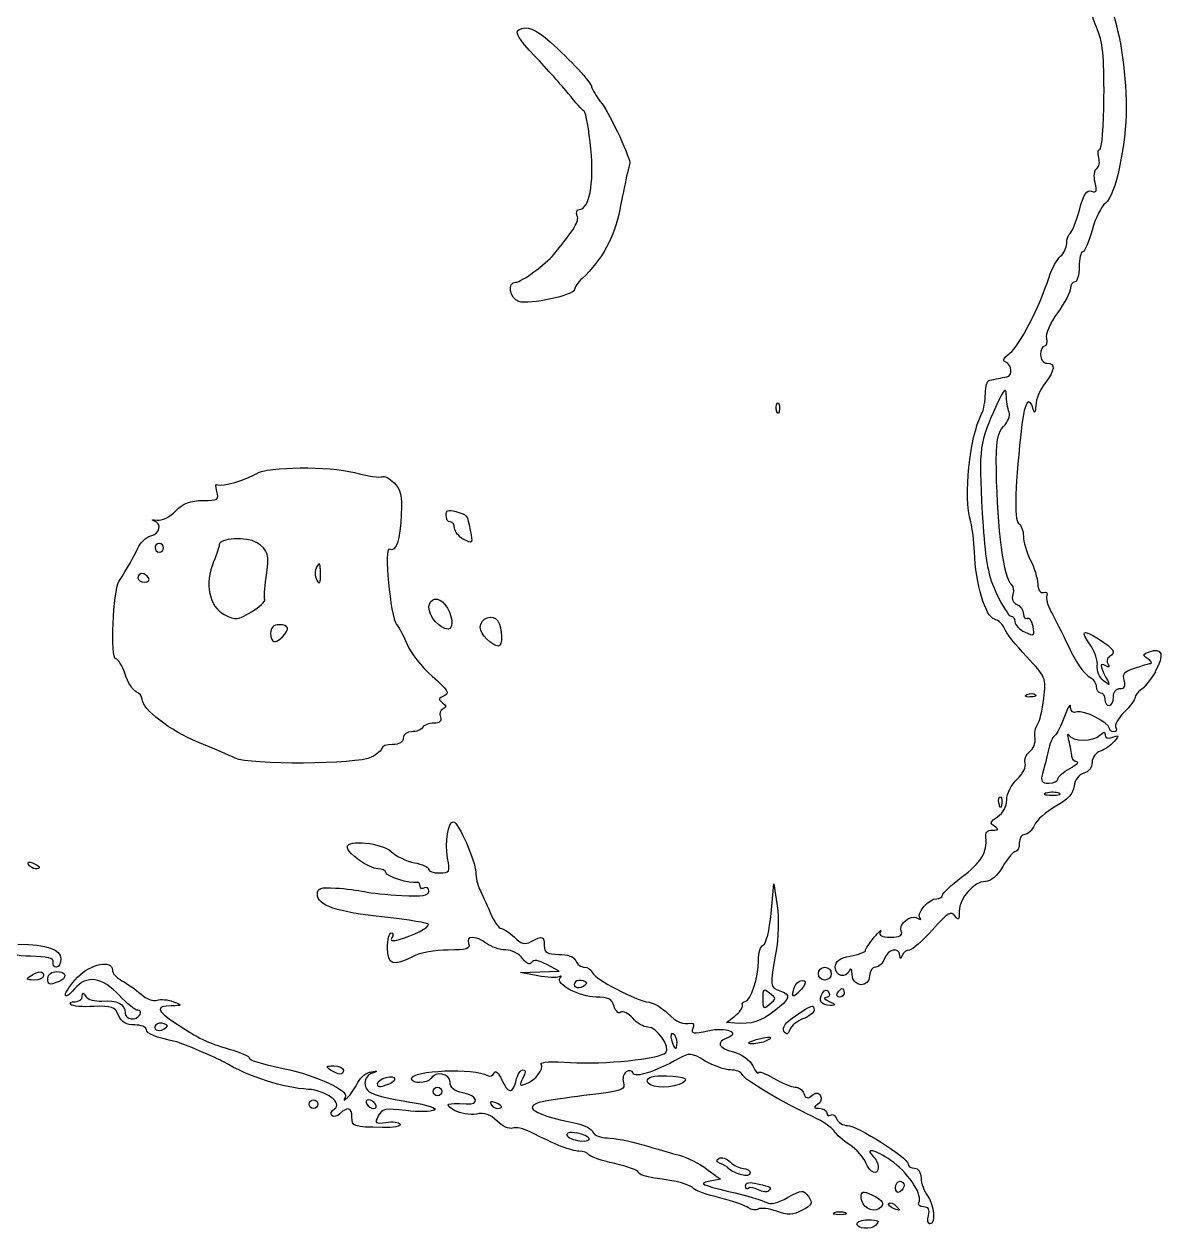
# Model space of a CAD drawing. Extents: x 195 to 337, y 268 to 410.
# Drawn here: x 252.47 to 297.46, y 294.01 to 341.58 of the extents above; entities that cross this region are included whole.
import ezdxf

# ---------------------------------------------------------------- set-up
doc = ezdxf.new("R2010")
doc.units = 0
doc.layers.add('Layer_1', color=7, linetype='CONTINUOUS')

msp = doc.modelspace()

# ---------------------------------------------------------------- linework, layer by layer
at = {"layer": 'Layer_1', "color": 7}
for points in [[(276.169414, 335.276135), (276.1693, 335.276646)], [(282.149807, 326.290054), (282.160012, 326.295524)], [(261.631196, 321.129241), (261.627483, 321.130857)], [(269.811133, 321.249231), (269.81085, 321.248098)], [(264.01074, 320.177991), (264.01074, 320.177112)], [(262.527738, 317.884479), (262.527625, 317.884394)], [(292.036139, 318.125367), (292.044671, 318.126784)], [(269.193691, 317.715364), (269.193719, 317.715506)], [(271.183158, 317.045424), (271.178991, 317.045424)], [(295.269619, 316.614898), (295.273191, 316.616967)], [(297.075402, 316.042129), (297.087165, 316.026935)], [(269.032314, 315.082318), (269.035262, 315.077386)], [(292.13263, 315.038069), (292.137817, 315.027865)], [(292.785052, 311.242961), (292.785165, 311.248063)], [(290.928784, 310.755969), (290.938989, 310.761439)], [(252.91194, 308.253969), (252.908821, 308.255953)], [(281.930349, 306.491896), (282.038632, 307.665213), (282.170443, 306.801496)], [(272.725773, 304.039276), (272.050645, 304.171087), (272.810415, 304.193764), (273.570214, 304.216441), (273.083675, 304.480063)], [(253.741017, 304.372035), (253.741499, 304.371865)], [(252.856352, 303.868205), (252.855247, 303.868205)], [(253.82101, 303.798444), (253.816617, 303.798529)], [(274.217363, 303.801959), (274.216711, 303.803093)], [(281.852963, 303.363524), (281.85353, 303.362561)], [(283.014176, 303.387732), (283.013042, 303.383339)], [(282.052522, 302.636013), (282.055073, 302.639216)], [(284.270088, 302.865194), (284.27023, 302.868652)], [(257.676384, 302.10874), (257.675732, 302.109874)], [(280.503048, 302.166624), (280.165499, 302.189301), (280.503048, 302.448671)], [(283.199647, 302.343676), (283.200695, 302.348154)], [(278.068003, 301.747521), (278.068003, 301.749534)], [(281.677782, 301.443817), (281.677669, 301.44155)], [(264.934154, 300.15258), (264.933048, 300.15258)], [(266.823275, 299.743058), (266.818881, 299.746431)], [(278.299905, 299.75006), (278.299791, 299.750117)], [(268.653549, 298.729417), (268.645045, 298.742967)], [(271.035275, 299.039471), (271.038393, 299.037487)], [(274.248686, 297.836561), (274.248743, 297.833216)], [(279.393823, 296.412917), (279.940343, 296.01), (279.460239, 295.924394)], [(280.723158, 296.194082), (280.719814, 296.197483)], [(281.831023, 295.551014), (281.831023, 295.544778)], [(284.641483, 294.609345), (284.641625, 294.609345)], [(286.177011, 294.845584), (286.175934, 294.845528)], [(286.783654, 294.845046), (286.785666, 294.84703)], [(286.048375, 294.186359), (286.048375, 294.188627)], [(288.195194, 294.24875), (288.199502, 294.245008)]]:
    msp.add_lwpolyline(points, dxfattribs=at)
for points in [[(257.800088, 321.088054)], [(257.114245, 319.906035)], [(284.049411, 303.869537)], [(284.630287, 303.194409)], [(268.774588, 299.305559)], [(263.877511, 298.799235)], [(266.052903, 299.137323)], [(287.004217, 295.511443)]]:
    msp.add_lwpolyline(points, close=True, dxfattribs=at)
for points in [[(294.761679, 341.461219), (294.589049, 341.863087), (294.395187, 342.478205), (294.328743, 342.828085)], [(295.264517, 342.469531), (295.669587, 341.409685), (295.934258, 339.765732), (295.936413, 338.301241)], [(271.98114, 341.354778), (272.272626, 341.534778), (272.628403, 341.397581), (273.231927, 340.859679)], [(272.611253, 340.315313), (271.974705, 340.987209), (271.815029, 341.251909), (271.98114, 341.354778)], [(295.0596, 338.681991), (295.070939, 340.32702), (295.016797, 340.874192), (294.761679, 341.461219)], [(273.231927, 340.859679), (273.996006, 340.183502), (274.850935, 339.258472), (274.851899, 339.106422)], [(273.944982, 338.822872), (273.68136, 339.147553), (273.081266, 339.819477), (272.611253, 340.315313)], [(274.55582, 338.13703), (274.480702, 338.190605), (274.208604, 338.498164), (273.944982, 338.822872)], [(274.851899, 339.106422), (274.852437, 339.031304), (275.036151, 338.727061), (275.26125, 338.431294)], [(294.894624, 336.633591), (294.98023, 336.633591), (295.051096, 337.555162), (295.0596, 338.681991)], [(275.26125, 338.431294), (275.594547, 337.993002), (276.422349, 336.205757), (276.353666, 336.072331)], [(295.936413, 338.301241), (295.938028, 336.794542), (295.50668, 334.786989), (295.124117, 334.518746)], [(274.820576, 336.656381), (274.745458, 337.418277), (274.62782, 338.084617), (274.55582, 338.13703)], [(274.359804, 334.264195), (274.762721, 334.264195), (274.955618, 335.261877), (274.820576, 336.656381)], [(294.776702, 335.877024), (294.87308, 335.94137), (294.906246, 336.132142), (294.85182, 336.309959)], [(294.85182, 336.309959), (294.798246, 336.487975), (294.819789, 336.633591), (294.894624, 336.633591)], [(276.353666, 336.072331), (276.342327, 336.049654), (276.257288, 335.694047), (276.169414, 335.276135)], [(294.712356, 335.32835), (294.648009, 335.574964), (294.680324, 335.815937), (294.776702, 335.877024)], [(294.570907, 334.985443), (294.770183, 334.910324), (294.799096, 334.982636), (294.712356, 335.32835)], [(276.1693, 335.276646), (276.083694, 334.858734), (275.983914, 334.403291), (275.959253, 334.263969)], [(294.089754, 334.242794), (294.260117, 334.86755), (294.382318, 335.057244), (294.570907, 334.985443)], [(295.124117, 334.518746), (294.95914, 334.403093), (294.719046, 333.922932), (294.590466, 333.45034)], [(273.358806, 332.491096), (274.182894, 333.495184), (274.367203, 333.798775), (274.284686, 334.013329)], [(274.284686, 334.013329), (274.231111, 334.15166), (274.262009, 334.264195), (274.359804, 334.264195)], [(275.959253, 334.263969), (275.770749, 333.203074), (275.257366, 332.26132), (274.47421, 331.542482)], [(293.725389, 333.319068), (293.800507, 333.361871), (293.963216, 333.780945), (294.089754, 334.242794)], [(294.590466, 333.45034), (294.461773, 332.977776), (294.294699, 332.590904), (294.218589, 332.590904)], [(293.589326, 332.927915), (293.589326, 333.097143), (293.653672, 333.272976), (293.725389, 333.319068)], [(271.865628, 331.393521), (272.071423, 331.393521), (273.046654, 332.11046), (273.358806, 332.491096)], [(293.34498, 332.41782), (293.479909, 332.529222), (293.589326, 332.758602), (293.589326, 332.927915)], [(294.218589, 332.590904), (294.143471, 332.590904), (294.080258, 332.325298), (294.080258, 332.000447)], [(292.897049, 331.594838), (293.00845, 331.935591), (293.211014, 332.306391), (293.34498, 332.41782)], [(294.080258, 332.000447), (294.080258, 331.675739), (294.00514, 331.409991), (293.91103, 331.409991)], [(274.47421, 331.542482), (274.310368, 331.392529), (274.177366, 331.195294), (274.177366, 331.105266)], [(291.348879, 328.60063), (291.71965, 328.87389), (292.498299, 330.380674), (292.897049, 331.594838)], [(271.983549, 330.633751), (271.610623, 330.751672), (271.510985, 331.393521), (271.865628, 331.393521)], [(274.177366, 331.105266), (274.177366, 330.881329), (272.404806, 330.499814), (271.983549, 330.633751)], [(293.741802, 331.154872), (293.741802, 331.014557), (293.509361, 330.579411), (293.225272, 330.187181)], [(293.91103, 331.409991), (293.814652, 331.409991), (293.741802, 331.295471), (293.741802, 331.154872)], [(293.225272, 330.187181), (292.938066, 329.790699), (292.74412, 329.341691), (292.78698, 329.175581)], [(292.78698, 329.175581), (292.829783, 329.010605), (292.795483, 328.876611), (292.711861, 328.876611)], [(292.711861, 328.876611), (292.626255, 328.876611), (292.558507, 328.724391), (292.558507, 328.539033)], [(291.183902, 328.241622), (291.042454, 328.295197), (291.098296, 328.414252), (291.348879, 328.60063)], [(291.226706, 327.660803), (291.468784, 327.692835), (291.435619, 328.145187), (291.183902, 328.241622)], [(292.558507, 328.539033), (292.558507, 328.35138), (292.671043, 328.201483), (292.811357, 328.201483)], [(292.811357, 328.201483), (293.15965, 328.201483), (293.128554, 327.914277), (292.725751, 327.403134)], [(290.38235, 327.001663), (290.38235, 327.281443), (290.457468, 327.520318), (290.551578, 327.53211)], [(290.551578, 327.53211), (290.647956, 327.543449), (290.795924, 327.574913), (290.889156, 327.596457)], [(291.206835, 326.97428), (291.201165, 327.309704), (291.068504, 327.123099), (290.683871, 326.242375)], [(290.889156, 327.596457), (290.985534, 327.619134), (291.134636, 327.650031), (291.226706, 327.660803)], [(292.725751, 327.403134), (292.540365, 327.167291), (292.379613, 326.775146), (292.36782, 326.531906)], [(290.234381, 326.200082), (290.319987, 326.36194), (290.38235, 326.721969), (290.38235, 327.001663)], [(291.313984, 326.270239), (291.260409, 326.40942), (291.217606, 326.726731), (291.206835, 326.97428)], [(292.271443, 326.386205), (292.125742, 326.943439), (291.927458, 326.680894), (291.824589, 325.795748)], [(282.160012, 326.295524), (282.106437, 326.417698), (282.117209, 326.563398), (282.171351, 326.619156)], [(282.256957, 326.397203), (282.248453, 326.199912), (282.214154, 326.160227), (282.149807, 326.290054)], [(282.171351, 326.619156), (282.224925, 326.672731), (282.267729, 326.576353), (282.256957, 326.397203)], [(292.36782, 326.531906), (292.356482, 326.245776), (292.325017, 326.194328), (292.271443, 326.386205)], [(289.806803, 321.938787), (289.517471, 322.967537), (289.742457, 325.230151), (290.234381, 326.200082)], [(290.683871, 326.242375), (290.127713, 324.970781), (290.105206, 324.715635), (290.293795, 321.767717)], [(291.102803, 325.70657), (291.273165, 325.876932), (291.367559, 326.129839), (291.313984, 326.270239)], [(290.816674, 323.962611), (290.793997, 325.145991), (290.848706, 325.451197), (291.102803, 325.70657)], [(291.824589, 325.795748), (291.553313, 323.48469), (291.503083, 321.999761), (291.68966, 321.884135)], [(261.643612, 323.855915), (262.063678, 324.124923), (264.504081, 324.145247), (265.493514, 323.887946)], [(291.411411, 319.472731), (291.119953, 319.652731), (290.853099, 321.672557), (290.816674, 323.962611)], [(260.06925, 323.145496), (260.004903, 323.350157), (260.026447, 323.462721), (260.112053, 323.407984)], [(260.112053, 323.407984), (260.267391, 323.311606), (261.235338, 323.595354), (261.643612, 323.855915)], [(265.493514, 323.887946), (266.020758, 323.75075), (266.515829, 323.676765), (266.593414, 323.724954)], [(266.593414, 323.724954), (266.668532, 323.767757), (266.88062, 323.660608), (267.059571, 323.487128)], [(267.059571, 323.487128), (267.312421, 323.234277), (267.375719, 322.960961), (267.344623, 322.256806)], [(259.514141, 322.786517), (260.119621, 322.786517), (260.172119, 322.818548), (260.06925, 323.145496)], [(258.447889, 322.372885), (258.739376, 322.676135), (259.025505, 322.786517), (259.514141, 322.786517)], [(257.586327, 321.987997), (257.470673, 322.0308), (257.52198, 322.041572), (257.712752, 322.010674)], [(257.712752, 322.010674), (257.903524, 321.978643), (258.223924, 322.139367), (258.447889, 322.372885)], [(267.344623, 322.256806), (267.30182, 321.234491), (267.128056, 320.713994), (266.8849, 320.864031)], [(269.110182, 322.201814), (269.110182, 322.397972), (269.20656, 322.436523), (269.490591, 322.349783)], [(269.27941, 321.937058), (269.183032, 321.937058), (269.110182, 322.056113), (269.110182, 322.201814)], [(269.490591, 322.349783), (269.976053, 322.200964), (269.933193, 322.253405), (270.06285, 321.610365)], [(257.462169, 321.385748), (257.835095, 321.482126), (257.915458, 321.875461), (257.586327, 321.987997)], [(269.448639, 321.689594), (269.448639, 321.825657), (269.373521, 321.937058), (269.27941, 321.937058)], [(269.81085, 321.248098), (269.611574, 321.355247), (269.448639, 321.553502), (269.448639, 321.689594)], [(270.06285, 321.610365), (270.169999, 321.082072), (270.159228, 321.063846), (269.811133, 321.249231)], [(289.952504, 320.756797), (289.941165, 321.174709), (289.866614, 321.706233), (289.806803, 321.938787)], [(290.293795, 321.767717), (290.379402, 320.404932), (290.502709, 319.789502), (290.822117, 319.108167)], [(291.68966, 321.884135), (291.796809, 321.819789), (291.881565, 321.591572), (291.881565, 321.379398)], [(256.948872, 320.901364), (257.04525, 321.118781), (257.277861, 321.337502), (257.462169, 321.385748)], [(257.800088, 321.088054), (257.70371, 321.088054), (257.630859, 321.012935), (257.630859, 320.919676)], [(257.969316, 320.919676), (257.969316, 321.016054), (257.894198, 321.088054), (257.800088, 321.088054)], [(261.627483, 321.130857), (261.259914, 321.359046), (260.142752, 321.298101), (260.159363, 321.04525)], [(262.01376, 319.740208), (262.152091, 320.658605), (262.099366, 320.835402), (261.631196, 321.129241)], [(291.881565, 321.379398), (291.881565, 321.167367), (292.003739, 320.748208), (292.153691, 320.448161)], [(256.206223, 319.586598), (256.558796, 320.135272), (256.779558, 320.526397), (256.948872, 320.901364)], [(257.630859, 320.919676), (257.630859, 320.823298), (257.705977, 320.750447), (257.800088, 320.750447)], [(257.800088, 320.750447), (257.896466, 320.750447), (257.969316, 320.825565), (257.969316, 320.919676)], [(260.159363, 321.04525), (260.165032, 320.970132), (260.062985, 320.671276), (259.940812, 320.370151)], [(266.8849, 320.864031), (266.647073, 321.010866), (266.907577, 318.203291), (267.161278, 317.889836)], [(290.736907, 318.099713), (290.385439, 318.196091), (289.997518, 319.505357), (289.952504, 320.756797)], [(259.940812, 320.370151), (259.581832, 319.506406), (259.766198, 318.595861), (260.360906, 318.288189)], [(264.01074, 320.177112), (263.925133, 320.022907), (263.925133, 319.798828), (264.01074, 319.64451)], [(264.159558, 319.91125), (264.159558, 320.307761), (264.116755, 320.376359), (264.01074, 320.177991)], [(292.153691, 320.448161), (292.303644, 320.148113), (292.436589, 319.718381), (292.449458, 319.492261)], [(257.114245, 319.906035), (257.028639, 319.906035), (256.955788, 319.830917), (256.955788, 319.736806)], [(256.955788, 319.736806), (256.955788, 319.640428), (257.074843, 319.568712), (257.21941, 319.568712)], [(257.377867, 319.736806), (257.324292, 319.833184), (257.202119, 319.906035), (257.114245, 319.906035)], [(257.21941, 319.568712), (257.363977, 319.568712), (257.435977, 319.64383), (257.377867, 319.736806)], [(261.960185, 318.867931), (261.928154, 318.932277), (261.948847, 319.322296), (262.01376, 319.740208)], [(264.01074, 319.64451), (264.122141, 319.446369), (264.159558, 319.513833), (264.159558, 319.91125)], [(256.080932, 316.53686), (255.8689, 316.53686), (255.984554, 319.234252), (256.206223, 319.586598)], [(291.475757, 319.073017), (291.529332, 319.240261), (291.498435, 319.420233), (291.411411, 319.472731)], [(292.449458, 319.492261), (292.460797, 319.247915), (292.556608, 319.112929), (292.675663, 319.158992)], [(292.675663, 319.158992), (292.787065, 319.201795), (292.844891, 319.147654), (292.804356, 319.033701)], [(261.440453, 318.395339), (261.76193, 318.59348), (261.995562, 318.806844), (261.960185, 318.867931)], [(268.437152, 318.57171), (268.437152, 318.938202), (268.816513, 319.0068), (269.067266, 318.68623)], [(269.067266, 318.68623), (269.360878, 318.311178), (269.438037, 317.715364), (269.193691, 317.715364)], [(290.822117, 319.108167), (291.050306, 318.62058), (291.30755, 318.221943), (291.393298, 318.221943)], [(291.637616, 318.670101), (291.480009, 318.734447), (291.416797, 318.887518), (291.475757, 319.073017)], [(292.804356, 319.033701), (292.761553, 318.922299), (292.836387, 318.641499), (292.968198, 318.408945)], [(260.360906, 318.288189), (260.820629, 318.050362), (260.898866, 318.057732), (261.440453, 318.395339)], [(269.193719, 317.715506), (268.862576, 317.715506), (268.437152, 318.196658), (268.437152, 318.57171)], [(270.461004, 317.781609), (270.461004, 318.152381), (270.960384, 318.336718), (271.151127, 318.035594)], [(291.393298, 318.221943), (291.478904, 318.221943), (291.54977, 318.125565), (291.54977, 317.995739)], [(291.895852, 318.302532), (291.895852, 318.450501), (291.779065, 318.615449), (291.637616, 318.670101)], [(292.044671, 318.126784), (291.959065, 318.073209), (291.895852, 318.158816), (291.895852, 318.302532)], [(292.968198, 318.408945), (293.098876, 318.176504), (293.413975, 317.546306), (293.669036, 317.007496)], [(262.527625, 317.884394), (262.302554, 317.884394), (262.190075, 317.771858), (262.190075, 317.546816)], [(262.662667, 317.411887), (262.96056, 317.70978), (262.910132, 317.884479), (262.527738, 317.884479)], [(267.161278, 317.889836), (267.273814, 317.750655), (267.464529, 317.387254), (267.585625, 317.081849)], [(271.178991, 317.045424), (270.906866, 317.056762), (270.461004, 317.513707), (270.461004, 317.781609)], [(271.151127, 318.035594), (271.333395, 317.74731), (271.353521, 317.037912), (271.183158, 317.045424)], [(291.136649, 317.735348), (291.083074, 317.89182), (290.907326, 318.055776), (290.736907, 318.099713)], [(292.0068, 316.626236), (291.578145, 317.080602), (291.185943, 317.579981), (291.136649, 317.735348)], [(291.54977, 317.995739), (291.54977, 317.871298), (291.727786, 317.68818), (291.945203, 317.589591)], [(291.945203, 317.589591), (292.307414, 317.424614), (292.334202, 317.44389), (292.263477, 317.813528)], [(292.263477, 317.813528), (292.220674, 318.036331), (292.11891, 318.176816), (292.036139, 318.125367)], [(294.550554, 317.036041), (294.114416, 317.65972), (294.194778, 317.740082), (294.84309, 317.32645)], [(262.190075, 317.546816), (262.190075, 317.164252), (262.365823, 317.11388), (262.662667, 317.411887)], [(294.84309, 317.32645), (295.460362, 316.933172), (295.548236, 316.787414), (295.269619, 316.614898)], [(267.585625, 317.081849), (267.706664, 316.776444), (268.146091, 316.226693), (268.562954, 315.860315)], [(293.669036, 317.007496), (293.92302, 316.46846), (294.271285, 315.953008), (294.442753, 315.861704)], [(294.796035, 316.266605), (294.818712, 316.461628), (294.710428, 316.807767), (294.550554, 317.036041)], [(296.78485, 316.542586), (296.573669, 316.676665), (296.581323, 316.7172), (296.838425, 316.815846)], [(296.838425, 316.815846), (297.356031, 317.015121), (297.462104, 316.666743), (297.075402, 316.042129)], [(256.451732, 315.933562), (256.342314, 316.264677), (256.175354, 316.53686), (256.080932, 316.53686)], [(292.688334, 314.968224), (292.784712, 315.778365), (292.763452, 315.82338), (292.0068, 316.626236)], [(295.134009, 316.263288), (294.886545, 316.416643), (294.886545, 316.271792), (295.135625, 315.803565)], [(295.219616, 316.327635), (295.283962, 316.218217), (295.251647, 316.192706), (295.134009, 316.263288)], [(295.273191, 316.616967), (295.176813, 316.563392), (295.152151, 316.428463), (295.219616, 316.327635)], [(296.654173, 316.297106), (296.729291, 316.319783), (296.838425, 316.35068), (296.907024, 316.361452)], [(296.907024, 316.361452), (296.982142, 316.372791), (296.918362, 316.45783), (296.78485, 316.542586)], [(256.886793, 315.240208), (256.75725, 315.293783), (256.561036, 315.602419), (256.451732, 315.933562)], [(268.562954, 315.860315), (269.18771, 315.310564), (269.270226, 315.173395), (269.032314, 315.082318)], [(294.442753, 315.861704), (294.614249, 315.765326), (294.753515, 315.584192), (294.753515, 315.448072)], [(295.039247, 315.674022), (294.880791, 315.804699), (294.771373, 316.071581), (294.796035, 316.266605)], [(295.859027, 315.687231), (295.783909, 315.917688), (295.864696, 316.038728), (296.143002, 316.128728)], [(296.143002, 316.128728), (296.354183, 316.193074), (296.584498, 316.273294), (296.654173, 316.297106)], [(297.087165, 316.026935), (296.885622, 315.702255), (296.623162, 315.376469), (296.503143, 315.301465)], [(294.753515, 315.448072), (294.753515, 315.312009), (294.828633, 315.200608), (294.922743, 315.200608)], [(295.135625, 315.803565), (295.315625, 315.465987), (295.307121, 315.455272), (295.039247, 315.674022)], [(295.430428, 315.032485), (295.430428, 315.226375), (295.542964, 315.370035), (295.695184, 315.370035)], [(295.695184, 315.370035), (295.877452, 315.370035), (295.928759, 315.466413), (295.859027, 315.687231)], [(257.122636, 314.947672), (257.122636, 315.059074), (257.015486, 315.190885), (256.886793, 315.240208)], [(259.317842, 313.251817), (258.237984, 313.69011), (257.122636, 314.551276), (257.122636, 314.947672)], [(269.035262, 315.077386), (268.803672, 314.99178), (268.790916, 314.935937), (268.970916, 314.808378)], [(292.137817, 315.027865), (291.940526, 315.036369), (291.900841, 315.081439), (292.030668, 315.135014)], [(292.030668, 315.135014), (292.152841, 315.188589), (292.298542, 315.177817), (292.354299, 315.123676)], [(292.354299, 315.123676), (292.407874, 315.070101), (292.311496, 315.027298), (292.13263, 315.038069)], [(292.436617, 313.942677), (292.522224, 314.049827), (292.633909, 314.510655), (292.688334, 314.968224)], [(294.922743, 315.200608), (295.019121, 315.200608), (295.091972, 315.086939), (295.091972, 314.947757)], [(295.091972, 314.947757), (295.091972, 314.808576), (295.16709, 314.694907), (295.2612, 314.694907)], [(295.2612, 314.694907), (295.357578, 314.694907), (295.430428, 314.847128), (295.430428, 315.032485)], [(296.285443, 315.013181), (296.285443, 314.927575), (296.091553, 314.665994), (295.854661, 314.429159)], [(296.503143, 315.301465), (296.383238, 315.226346), (296.285443, 315.097937), (296.285443, 315.013181)], [(268.993593, 314.56715), (268.883325, 314.524346), (268.834003, 314.375244), (268.88531, 314.242441)], [(268.970916, 314.808378), (269.13816, 314.690457), (269.14468, 314.629512), (268.993593, 314.56715)], [(293.74594, 314.638101), (293.743106, 314.797691), (293.632271, 314.632431), (293.503861, 314.269455)], [(293.997657, 314.441943), (293.844302, 314.377597), (293.750192, 314.453282), (293.74594, 314.638101)], [(295.272765, 313.79468), (295.272765, 314.022869), (294.253654, 314.540532), (293.997657, 314.441943)], [(295.854661, 314.429159), (295.617685, 314.192183), (295.469943, 313.922296), (295.52675, 313.830113)], [(268.632459, 314.000362), (268.441688, 314.000362), (268.23918, 313.925244), (268.182403, 313.831134)], [(268.88531, 314.242441), (268.949656, 314.080583), (268.862632, 314.000362), (268.632459, 314.000362)], [(292.340239, 313.411153), (292.308208, 313.596539), (292.351578, 313.835528), (292.436617, 313.942677)], [(293.503861, 314.269455), (293.375169, 313.907244), (293.200611, 313.565414), (293.11594, 313.509685)], [(267.750516, 313.663039), (267.570516, 313.663039), (267.422604, 313.54937), (267.422604, 313.410189)], [(268.182403, 313.831134), (268.128828, 313.734756), (267.930686, 313.663039), (267.750516, 313.663039)], [(293.11594, 313.509685), (293.030334, 313.45611), (292.914397, 313.180696), (292.855436, 312.902079)], [(293.67822, 313.323449), (293.624646, 313.55589), (293.624646, 313.650283), (293.679836, 313.53463)], [(293.679836, 313.53463), (293.807395, 313.265622), (294.633581, 313.260236), (294.900293, 313.526126)], [(294.900293, 313.526126), (295.05138, 313.677213), (295.102687, 313.67948), (295.102687, 313.531795)], [(295.102687, 313.531795), (295.102687, 313.413874), (295.221742, 313.379575), (295.398454, 313.446189)], [(295.451631, 313.662869), (295.355254, 313.662869), (295.272765, 313.727216), (295.272765, 313.79468)], [(295.398454, 313.446189), (295.654706, 313.542567), (295.664343, 313.521307), (295.4628, 313.278945)], [(295.52675, 313.830113), (295.580324, 313.733735), (295.549427, 313.662869), (295.451631, 313.662869)], [(260.787266, 312.621704), (260.582604, 312.728854), (259.921395, 313.007499), (259.317842, 313.251817)], [(266.578163, 313.017024), (266.578163, 312.941906), (266.390793, 312.776929), (266.162377, 312.653735)], [(267.000384, 313.157339), (266.767943, 313.157339), (266.578163, 313.092992), (266.578163, 313.017024)], [(267.422604, 313.410189), (267.422604, 313.252583), (267.263014, 313.157339), (267.000384, 313.157339)], [(292.128208, 312.871068), (292.276176, 312.982469), (292.37142, 313.225767), (292.340239, 313.411153)], [(293.793024, 312.690132), (293.78452, 312.805786), (293.728677, 313.090894), (293.67822, 313.323449)], [(295.4628, 313.278945), (295.338359, 313.125591), (295.090951, 312.954265), (294.914126, 312.898535)], [(266.162377, 312.653735), (265.638365, 312.373106), (261.335713, 312.345128), (260.787266, 312.621704)], [(291.95246, 312.424186), (291.898885, 312.558265), (291.984491, 312.758532), (292.128208, 312.871068)], [(292.855436, 312.902079), (292.801861, 312.623433), (292.700098, 312.224797), (292.640003, 312.015855)], [(293.992299, 312.472431), (293.895921, 312.475266), (293.802661, 312.579581), (293.793024, 312.690132)], [(294.914126, 312.898535), (294.73611, 312.844961), (294.591572, 312.642283), (294.591572, 312.453808)], [(291.636312, 311.79515), (291.861383, 312.007465), (292.00388, 312.290249), (291.95246, 312.424186)], [(293.246532, 311.798409), (293.246532, 311.884016), (293.455446, 312.074787), (293.710535, 312.214195)], [(293.710535, 312.214195), (293.965654, 312.352526), (294.093128, 312.469313), (293.992299, 312.472431)], [(294.26366, 312.02623), (294.070904, 311.972655), (293.91429, 311.76686), (293.883222, 311.517213)], [(294.591572, 312.453808), (294.591572, 312.256517), (294.452107, 312.075524), (294.26366, 312.02623)], [(291.225883, 310.973216), (291.225883, 311.217562), (291.407017, 311.579773), (291.636312, 311.79515)], [(292.640003, 312.015855), (292.554397, 311.707219), (292.5972, 311.635417), (292.888602, 311.635417)], [(292.888602, 311.635417), (293.084759, 311.635417), (293.246532, 311.710535), (293.246532, 311.798409)], [(290.938989, 310.761439), (290.885414, 310.883613), (290.896186, 311.029313), (290.950328, 311.085071)], [(290.950328, 311.085071), (291.003902, 311.138646), (291.046706, 311.042268), (291.035934, 310.863118)], [(292.785165, 311.248063), (292.621323, 311.20526), (292.710047, 311.162173), (292.992945, 311.162173)], [(293.291915, 311.237291), (293.177395, 311.280094), (292.950057, 311.290866), (292.785052, 311.242961)], [(292.992945, 311.162173), (293.271591, 311.159395), (293.405499, 311.194488), (293.291915, 311.237291)], [(293.883222, 311.517213), (293.851191, 311.224677), (293.621868, 310.978205), (293.155597, 310.720989)], [(290.863672, 310.309909), (291.082224, 310.447106), (291.225883, 310.709622), (291.225883, 310.973216)], [(291.035934, 310.863118), (291.02743, 310.665827), (290.993131, 310.626142), (290.928784, 310.755969)], [(293.155597, 310.720989), (292.783748, 310.515194), (292.405465, 310.181981), (292.31331, 309.979446)], [(269.173366, 308.680639), (269.057713, 309.297912), (269.184705, 310.119307), (269.398437, 310.114148)], [(290.737247, 309.933751), (290.546476, 310.053657), (290.571137, 310.126507), (290.863672, 310.309909)], [(269.398437, 310.114148), (269.589209, 310.108479), (270.281458, 308.549906), (270.281458, 308.125644)], [(290.399641, 309.483609), (290.367609, 309.671263), (290.463987, 309.780454), (290.662129, 309.781531)], [(290.662129, 309.781531), (290.905342, 309.783685), (290.919231, 309.813562), (290.737247, 309.933751)], [(292.31331, 309.979446), (292.216932, 309.777052), (292.050822, 309.6108), (291.93395, 309.6108)], [(265.216003, 309.116693), (265.216003, 309.425301), (266.568695, 309.285071), (266.941196, 308.937827)], [(289.446973, 307.920246), (290.208898, 308.49035), (290.478954, 308.935049), (290.399641, 309.483609)], [(291.720784, 309.27325), (291.720784, 309.087865), (291.656438, 308.935672), (291.568564, 308.935672)], [(291.93395, 309.6108), (291.816028, 309.6108), (291.720784, 309.45858), (291.720784, 309.27325)], [(266.420699, 308.26046), (266.073511, 308.26046), (265.216003, 308.87022), (265.216003, 309.116693)], [(266.941196, 308.937827), (267.139338, 308.753575), (267.55416, 308.555263), (267.862796, 308.496331)], [(291.568564, 308.935672), (291.482957, 308.935672), (291.259928, 308.670066), (291.068107, 308.344139)], [(252.646333, 308.423197), (252.581987, 308.519575), (252.654837, 308.547354), (252.80479, 308.487543)], [(252.908821, 308.255953), (252.823215, 308.255953), (252.703026, 308.331071), (252.646333, 308.423197)], [(252.80479, 308.487543), (253.097325, 308.375008), (253.1509, 308.253969), (252.91194, 308.253969)], [(266.735769, 308.105121), (266.735769, 308.190728), (266.594321, 308.26046), (266.420699, 308.26046)], [(267.862796, 308.496331), (268.171404, 308.442756), (268.424311, 308.323701), (268.424311, 308.241213)], [(268.424311, 308.241213), (268.424311, 308.155606), (268.617067, 308.09126), (268.854043, 308.09126)], [(268.854043, 308.09126), (269.253757, 308.09126), (269.276264, 308.134063), (269.173366, 308.680639)], [(291.068107, 308.344139), (290.854942, 307.983005), (290.588031, 307.753682), (290.382265, 307.753682)], [(267.959996, 307.72148), (267.697508, 307.657134), (266.735769, 307.956189), (266.735769, 308.105121)], [(270.281458, 308.125644), (270.281458, 307.917865), (270.345804, 307.616627), (270.429426, 307.454825)], [(288.689329, 307.215099), (288.689329, 307.290217), (289.03011, 307.608406), (289.446973, 307.920246)], [(290.382265, 307.753682), (289.922542, 307.753682), (289.357795, 307.10965), (289.354592, 306.582094)], [(264.034012, 307.254047), (264.034012, 307.491874), (264.165823, 307.536945), (264.751999, 307.49726)], [(264.751999, 307.49726), (265.146355, 307.474583), (265.659653, 307.411654), (265.891782, 307.355811)], [(265.891782, 307.355811), (266.124223, 307.302236), (266.788721, 307.234772), (267.369313, 307.201606)], [(267.369313, 307.201606), (268.180532, 307.158803), (268.424878, 307.193102), (268.424878, 307.371969)], [(268.086421, 307.574646), (268.086421, 307.671024), (268.032847, 307.739622), (267.959996, 307.72148)], [(268.25565, 307.499528), (268.159272, 307.445953), (268.086421, 307.47685), (268.086421, 307.574646)], [(268.424878, 307.371969), (268.424878, 307.499528), (268.34976, 307.55622), (268.25565, 307.499528)], [(270.429426, 307.454825), (270.515032, 307.292967), (270.699568, 306.877209), (270.848443, 306.528945)], [(266.693562, 306.346365), (264.79262, 306.549893), (264.034012, 306.80932), (264.034012, 307.254047)], [(282.170443, 306.801496), (282.245562, 306.292479), (282.224018, 305.533786), (282.116869, 304.95532)], [(287.802142, 306.319209), (287.644535, 306.49269), (288.152561, 307.077902), (288.462274, 307.077902)], [(288.462274, 307.077902), (288.587565, 307.077902), (288.689329, 307.142249), (288.689329, 307.215099)], [(268.42434, 306.057033), (268.42434, 306.110608), (267.645266, 306.244687), (266.693562, 306.346365)], [(270.848443, 306.528945), (270.997262, 306.18068), (271.196708, 305.895628), (271.291017, 305.895628)], [(281.62707, 305.253553), (281.73422, 305.285584), (281.870283, 305.846164), (281.930349, 306.491896)], [(287.06709, 305.787061), (286.95342, 306.083906), (287.426069, 306.469672), (287.705764, 306.307871)], [(287.705764, 306.307871), (287.825669, 306.243524), (287.867622, 306.243524), (287.802142, 306.319209)], [(289.181112, 306.403228), (289.040797, 306.612142), (288.886394, 306.515764), (288.297014, 305.853506)], [(289.354592, 306.582094), (289.352438, 306.235956), (289.322561, 306.199531), (289.181112, 306.403228)], [(267.263439, 305.466576), (267.816393, 305.623049), (268.42434, 305.931657), (268.42434, 306.057033)], [(271.291017, 305.895628), (271.387395, 305.895628), (271.616774, 305.742274), (271.804314, 305.55377)], [(286.001887, 305.560857), (286.193792, 305.793298), (286.300885, 305.88772), (286.240847, 305.772038)], [(288.297014, 305.853506), (287.904813, 305.411981), (287.495433, 305.050847), (287.387206, 305.051924)], [(252.719184, 304.803865), (251.720453, 304.815203), (250.88684, 305.233569), (250.876749, 305.730822)], [(266.799606, 305.13668), (266.799606, 305.461389), (266.863952, 305.728214), (266.945306, 305.728214)], [(266.977338, 305.541694), (266.90222, 305.414135), (266.988677, 305.390608), (267.263439, 305.466576)], [(266.945306, 305.728214), (267.020425, 305.728214), (267.041684, 305.642608), (266.977338, 305.541694)], [(270.710056, 305.310444), (270.280324, 305.63623), (269.875253, 305.632998), (270.001706, 305.304775)], [(271.804314, 305.55377), (272.070204, 305.28703), (272.216897, 305.250491), (272.468727, 305.384542)], [(272.468727, 305.384542), (272.918812, 305.62577), (272.982025, 305.605361), (272.982025, 305.219565)], [(285.649313, 305.030409), (285.651468, 305.094756), (285.810038, 305.328331), (286.001887, 305.560857)], [(286.240847, 305.772038), (286.165729, 305.625203), (286.28365, 305.560857), (286.642715, 305.560857)], [(286.642715, 305.560857), (287.000646, 305.560857), (287.128148, 305.625203), (287.06709, 305.787061)], [(252.227174, 305.286123), (253.408626, 305.263446), (253.910245, 305.091099), (253.910245, 304.706381)], [(267.806925, 304.800208), (267.024648, 304.391906), (266.799606, 304.466939), (266.799606, 305.13668)], [(269.194768, 305.051924), (268.697543, 305.051924), (268.073014, 304.938255), (267.806925, 304.800208)], [(270.001706, 305.304775), (270.076825, 305.09898), (269.926588, 305.051924), (269.194768, 305.051924)], [(271.464469, 305.057594), (271.22976, 305.060428), (270.890084, 305.174381), (270.710056, 305.310444)], [(272.132084, 304.71789), (271.99914, 304.901291), (271.699149, 305.054391), (271.464469, 305.057594)], [(272.982025, 305.219565), (272.982025, 304.948573), (273.09456, 304.882016), (273.555332, 304.882016)], [(281.432047, 304.637357), (281.432047, 304.940636), (281.517653, 305.218176), (281.62707, 305.253553)], [(282.116869, 304.95532), (281.87479, 303.642142), (281.88216, 303.568101), (282.273341, 303.444)], [(285.054576, 304.811858), (285.379285, 304.876205), (285.647187, 304.971449), (285.649313, 305.030409)], [(287.009065, 304.841877), (286.986387, 305.181581), (286.521477, 305.083956), (286.40469, 304.715452)], [(287.387206, 305.051924), (287.278923, 305.052463), (287.151364, 304.955546), (287.105443, 304.841877)], [(253.615073, 304.583046), (253.647105, 304.731014), (253.374979, 304.797345), (252.719184, 304.803865)], [(253.741499, 304.371865), (253.645121, 304.371865), (253.591546, 304.468243), (253.615073, 304.583046)], [(253.910245, 304.706381), (253.910245, 304.522129), (253.835127, 304.372035), (253.741017, 304.372035)], [(254.578654, 303.978444), (255.085546, 304.509969), (255.948185, 304.688948), (255.948185, 304.262447)], [(272.484658, 304.565669), (272.40954, 304.450016), (272.284248, 304.501323), (272.132084, 304.71789)], [(273.083675, 304.480063), (272.750406, 304.660063), (272.561817, 304.685858), (272.484658, 304.565669)], [(273.555332, 304.882016), (273.908982, 304.882016), (274.165092, 304.785638), (274.225102, 304.629165)], [(274.225102, 304.629165), (274.278677, 304.489984), (274.430897, 304.376315), (274.562651, 304.376315)], [(280.909083, 303.022006), (281.122248, 303.022006), (281.432047, 303.977877), (281.432047, 304.637357)], [(284.46412, 304.371411), (284.46412, 304.614624), (284.618324, 304.730419), (285.054576, 304.811858)], [(286.40469, 304.715452), (286.340343, 304.530066), (286.188123, 304.377874), (286.05532, 304.377874)], [(287.105443, 304.841877), (287.041096, 304.672649), (287.019836, 304.672649), (287.009065, 304.841877)], [(252.855247, 303.868205), (252.547716, 303.870331), (252.524132, 303.900236), (252.728821, 304.034315)], [(252.728821, 304.034315), (253.056762, 304.245496), (253.235713, 304.245496), (253.235713, 304.034315)], [(253.235713, 304.034315), (253.235713, 303.937937), (253.064217, 303.86622), (252.856352, 303.868205)], [(253.408314, 303.949616), (253.408314, 304.089931), (253.558267, 304.202466), (253.745892, 304.202466)], [(253.816617, 303.798529), (253.43941, 303.653962), (253.408314, 303.665584), (253.408314, 303.949616)], [(253.745892, 304.202466), (254.148809, 304.202466), (254.193823, 303.943096), (253.82101, 303.798444)], [(254.096425, 303.281915), (254.093647, 303.389065), (254.30959, 303.697701), (254.578654, 303.978444)], [(256.227341, 303.254986), (255.551165, 303.993354), (254.925332, 304.085509), (254.452201, 303.516624)], [(255.948185, 304.262447), (255.948185, 304.138006), (256.119681, 303.948454), (256.327546, 303.840227)], [(273.570214, 303.996472), (273.473836, 303.942898), (273.097621, 303.964441), (272.725773, 304.039276)], [(275.029914, 303.197102), (274.37514, 303.198066), (273.399965, 303.718989), (273.613017, 303.953669)], [(273.613017, 303.953669), (273.688135, 304.028787), (273.666591, 304.050047), (273.570214, 303.996472)], [(274.562651, 304.376315), (274.694462, 304.376315), (274.842431, 304.279937), (274.889514, 304.151244)], [(274.889514, 304.151244), (274.985892, 303.901512), (276.589196, 303.065915), (277.11868, 302.989606)], [(283.796561, 304.122387), (283.796561, 304.261569), (283.91023, 304.375238), (284.049411, 304.375238)], [(284.049411, 303.869537), (283.91023, 303.869537), (283.796561, 303.983206), (283.796561, 304.122387)], [(284.049411, 304.375238), (284.188592, 304.375238), (284.302261, 304.261569), (284.302261, 304.122387)], [(284.302261, 304.122387), (284.302261, 303.983206), (284.188592, 303.869537), (284.049411, 303.869537)], [(285.027789, 304.252356), (284.89286, 303.916932), (284.46412, 304.008009), (284.46412, 304.371411)], [(285.124167, 304.083128), (285.115663, 304.292041), (285.070592, 304.36818), (285.027789, 304.252356)], [(285.813241, 304.040324), (285.813241, 303.539868), (285.142394, 303.580602), (285.124167, 304.083128)], [(286.05532, 304.377874), (285.922375, 304.377874), (285.813241, 304.225654), (285.813241, 304.040324)], [(254.452201, 303.516624), (254.259445, 303.285033), (254.099656, 303.179046), (254.096425, 303.281915)], [(256.327546, 303.840227), (256.536459, 303.731943), (256.875143, 303.491934), (257.078755, 303.306548)], [(274.216711, 303.803093), (274.045215, 303.631597), (274.302317, 303.490176), (274.531754, 303.630463)], [(274.532406, 303.833991), (274.414484, 303.876794), (274.273036, 303.856668), (274.217363, 303.801959)], [(274.531754, 303.630463), (274.704384, 303.737613), (274.704384, 303.776164), (274.532406, 303.833991)], [(281.85353, 303.362561), (281.639231, 303.540293), (281.60068, 303.504009), (281.60068, 303.1236)], [(282.80838, 303.458457), (282.840412, 303.625701), (282.962585, 303.79388), (283.078522, 303.83246)], [(283.078522, 303.83246), (283.36998, 303.928838), (283.332506, 303.670602), (283.014176, 303.387732)], [(283.955159, 303.34765), (284.051537, 303.502989), (284.125521, 303.512627), (284.206876, 303.379682)], [(284.555169, 303.363638), (284.608743, 303.460016), (284.693499, 303.532866), (284.734035, 303.532866)], [(284.734035, 303.532866), (284.776838, 303.532866), (284.809153, 303.457748), (284.809153, 303.363638)], [(254.313077, 302.899691), (254.24873, 302.964038), (254.324415, 303.014211), (254.480321, 303.014211)], [(254.480321, 303.014211), (254.634525, 303.014211), (254.763218, 303.110589), (254.764295, 303.225392)], [(254.764295, 303.225392), (254.76645, 303.390369), (254.796327, 303.389235), (254.90376, 303.219723)], [(254.90376, 303.219723), (254.978878, 303.100668), (255.264894, 303.020447), (255.539231, 303.041707)], [(255.539231, 303.041707), (256.12433, 303.08451), (256.450116, 302.921802), (256.450116, 302.580935)], [(256.954966, 302.674195), (256.847817, 302.674195), (256.519905, 302.93555), (256.227341, 303.254986)], [(257.078755, 303.306548), (257.284551, 303.118894), (257.56742, 303.012935), (257.712072, 303.068721)], [(257.712072, 303.068721), (257.855788, 303.122296), (258.145007, 303.100753), (258.353977, 303.015146)], [(258.353977, 303.015146), (258.719391, 302.868312), (258.716188, 302.861792), (258.268371, 302.851304)], [(275.73611, 302.841326), (275.660991, 303.118838), (275.511039, 303.196054), (275.029914, 303.197102)], [(277.11868, 302.989606), (277.304066, 302.966929), (277.630929, 302.769921), (277.844179, 302.560951)], [(280.798815, 302.865534), (280.776138, 302.95114), (280.821492, 303.022006), (280.909083, 303.022006)], [(281.60068, 303.1236), (281.60068, 302.742113), (281.632711, 302.707814), (281.847294, 302.892009)], [(281.847294, 302.892009), (282.152727, 303.162151), (282.152727, 303.114813), (281.852963, 303.363524)], [(282.273341, 303.444), (282.743779, 303.295181), (282.697716, 303.12788), (282.052522, 302.636013)], [(283.013042, 303.383339), (282.784853, 303.180945), (282.75679, 303.190583), (282.80838, 303.458457)], [(284.27023, 302.868652), (283.912299, 302.857313), (283.776208, 303.059424), (283.955159, 303.34765)], [(284.099726, 303.180406), (283.978687, 303.174737), (284.03538, 303.105288), (284.216513, 303.0228)], [(284.206876, 303.379682), (284.271222, 303.272532), (284.229553, 303.187776), (284.099726, 303.180406)], [(284.216513, 303.0228), (284.491757, 302.904879), (284.501565, 302.874831), (284.270088, 302.865194)], [(284.630287, 303.194409), (284.533909, 303.194409), (284.498476, 303.269528), (284.555169, 303.363638)], [(284.809153, 303.363638), (284.809153, 303.26726), (284.723263, 303.194409), (284.630287, 303.194409)], [(255.227165, 302.824573), (254.786717, 302.801896), (254.375212, 302.835912), (254.313077, 302.899691)], [(256.195905, 302.475203), (256.050204, 302.808501), (255.917259, 302.856718), (255.227165, 302.824573)], [(256.450116, 302.580935), (256.450116, 302.304557), (256.883023, 302.249792), (257.040573, 302.505817)], [(257.040573, 302.505817), (257.094147, 302.602195), (257.06325, 302.674195), (256.954966, 302.674195)], [(258.268371, 302.851304), (257.643615, 302.839965), (257.686475, 302.668186), (258.439867, 302.16977)], [(276.005117, 302.594712), (275.90874, 302.530365), (275.787417, 302.648287), (275.73611, 302.841326)], [(276.476632, 302.358869), (276.31364, 302.548507), (276.102629, 302.654636), (276.005117, 302.594712)], [(277.844179, 302.560951), (278.209593, 302.203049), (278.443225, 302.105537), (278.786132, 302.167672)], [(280.503048, 302.448671), (280.688434, 302.591254), (280.821322, 302.778709), (280.798815, 302.865534)], [(282.055073, 302.639216), (281.505351, 302.220198), (281.169927, 302.117329), (280.503048, 302.166624)], [(282.889962, 302.457402), (283.544702, 302.901052), (283.62617, 302.925685), (283.62617, 302.679071)], [(283.62617, 302.679071), (283.62617, 302.582693), (283.434265, 302.432457), (283.199647, 302.343676)], [(256.829221, 302.095871), (256.503464, 302.090202), (256.314847, 302.204154), (256.195905, 302.475203)], [(257.293253, 301.906233), (257.293253, 302.014517), (257.08434, 302.100123), (256.829221, 302.095871)], [(257.675732, 302.109874), (257.504236, 301.938378), (257.761338, 301.796957), (257.990774, 301.937244)], [(257.991426, 302.140772), (257.873505, 302.183575), (257.732056, 302.163449), (257.676384, 302.10874)], [(257.990774, 301.937244), (258.163404, 302.044394), (258.163404, 302.082945), (257.991426, 302.140772)], [(258.439867, 302.16977), (259.376462, 301.549294), (259.673618, 301.405691), (260.552132, 301.145301)], [(277.068166, 302.013808), (276.905174, 302.013808), (276.638434, 302.169146), (276.476632, 302.358869)], [(278.786132, 302.167672), (278.871738, 302.179011), (278.893281, 302.082066), (278.839706, 301.955641)], [(282.436673, 301.85195), (282.351067, 301.988013), (282.511791, 302.201291), (282.889962, 302.457402)], [(283.200695, 302.348154), (282.965987, 302.262548), (282.727054, 302.06418), (282.670248, 301.916296)], [(258.480714, 301.432592), (257.638399, 301.607206), (257.293253, 301.744431), (257.293253, 301.906233)], [(277.777565, 301.004362), (277.992998, 301.213276), (277.430349, 302.013808), (277.068166, 302.013808)], [(278.068003, 301.749534), (277.982113, 301.803109), (277.954333, 301.695959), (278.003656, 301.506321)], [(278.221357, 301.409943), (278.221357, 301.544022), (278.15701, 301.696072), (278.068003, 301.747521)], [(278.839706, 301.955641), (278.764588, 301.75835), (278.871738, 301.743326), (279.436598, 301.870035)], [(279.436598, 301.870035), (280.155662, 302.031893), (280.756409, 301.794917), (280.184604, 301.576394)], [(280.184604, 301.576394), (279.744157, 301.407165), (279.852384, 301.18955), (280.452478, 301.034154)], [(281.338078, 301.518935), (281.87068, 301.677392), (282.135379, 301.626085), (281.677782, 301.443817)], [(282.670248, 301.916296), (282.59513, 301.713902), (282.534185, 301.698879), (282.436673, 301.85195)], [(260.332673, 300.641726), (260.082941, 300.786293), (258.65496, 301.396139), (258.480714, 301.432592)], [(260.552132, 301.145301), (260.991502, 301.015757), (261.35051, 300.859172), (261.35051, 300.799162)], [(278.003656, 301.506321), (278.110806, 301.111965), (278.221357, 301.062671), (278.221357, 301.409943)], [(281.121511, 301.355943), (280.966173, 301.364447), (281.067936, 301.44155), (281.338078, 301.518935)], [(281.677669, 301.44155), (281.526582, 301.387975), (281.276878, 301.345172), (281.121511, 301.355943)], [(263.680078, 299.556935), (262.69314, 299.61051), (261.367744, 300.041291), (260.332673, 300.641726)], [(261.35051, 300.799162), (261.35051, 300.702784), (261.677344, 300.60102), (262.69141, 300.381222)], [(272.860758, 300.555298), (272.807184, 300.640904), (273.320481, 300.666699), (274.015536, 300.619644)], [(274.015536, 300.619644), (275.332995, 300.534038), (277.522078, 300.756841), (277.777565, 301.004362)], [(278.269376, 300.759335), (277.352056, 300.250318), (276.555634, 299.996334), (276.490267, 300.192435)], [(279.334551, 300.673729), (278.782673, 300.999515), (278.705514, 301.00595), (278.269376, 300.759335)], [(280.327952, 300.32331), (280.108267, 300.32331), (279.662462, 300.480917), (279.334551, 300.673729)], [(280.452478, 301.034154), (280.771801, 300.948548), (281.088998, 300.720189), (281.210094, 300.480123)], [(262.69141, 300.381222), (264.073272, 300.082252), (265.284091, 299.518583), (265.130736, 299.245861)], [(264.553716, 300.31869), (264.349054, 300.451635), (264.372582, 300.482532), (264.680141, 300.4848)], [(264.933048, 300.15258), (264.85793, 300.153969), (264.69182, 300.227698), (264.553716, 300.31869)], [(264.680141, 300.4848), (264.889054, 300.486416), (265.060579, 300.409682), (265.060579, 300.31869)], [(265.060579, 300.31869), (265.060579, 300.222312), (265.007004, 300.151446), (264.934154, 300.15258)], [(265.636466, 299.826737), (265.744749, 300.043304), (265.982604, 300.235039), (266.165836, 300.253238)], [(266.208639, 300.199663), (266.045647, 300.15686), (265.912872, 299.974592), (265.912872, 299.805307)], [(266.165836, 300.253238), (266.430591, 300.285269), (266.437962, 300.275915), (266.208639, 300.199663)], [(266.748157, 300.027061), (267.146793, 300.134211), (267.206831, 299.892132), (266.823275, 299.743058)], [(267.748957, 299.976406), (267.748957, 300.308627), (270.238541, 300.41365), (270.741124, 300.103965)], [(269.268497, 299.839776), (269.268497, 300.178431), (268.696267, 300.289861), (268.508727, 299.987745)], [(270.741124, 300.103965), (270.848273, 300.039619), (270.963077, 300.081288), (271.004746, 300.200343)], [(271.004746, 300.200343), (271.047549, 300.32365), (271.17284, 300.22302), (271.299436, 299.947493)], [(271.870617, 299.90469), (271.924191, 300.137131), (272.053735, 300.326882), (272.148129, 300.326882)], [(272.148129, 300.326882), (272.261798, 300.326882), (272.25953, 300.214346), (272.139625, 299.992535)], [(272.260664, 299.770866), (272.638947, 299.912315), (272.980777, 300.360246), (272.860758, 300.555298)], [(276.220125, 300.246009), (276.105322, 300.170891), (276.055149, 299.982387), (276.10759, 299.818431)], [(276.490267, 300.192435), (276.458236, 300.299584), (276.334929, 300.321128), (276.220125, 300.246009)], [(280.787675, 300.141043), (280.755643, 300.23742), (280.54758, 300.32331), (280.327952, 300.32331)], [(283.567776, 298.481556), (282.382362, 299.03451), (280.851851, 299.948372), (280.787675, 300.141043)], [(281.210094, 300.480123), (281.324897, 300.253918), (281.420141, 300.132935), (281.421275, 300.212249)], [(281.421275, 300.212249), (281.422862, 300.287367), (281.694535, 300.189572), (282.024601, 300.001068)], [(265.227114, 299.237357), (265.343902, 299.345641), (265.528239, 299.611361), (265.636466, 299.826737)], [(265.912872, 299.805307), (265.912872, 299.41954), (266.208639, 299.294135), (267.685886, 299.056252)], [(266.410607, 299.789235), (266.410607, 299.874841), (266.562828, 299.977739), (266.748157, 300.027061)], [(266.818881, 299.746431), (266.464182, 299.610369), (266.410607, 299.616888), (266.410607, 299.789235)], [(268.508727, 299.987745), (268.37805, 299.775713), (267.748957, 299.764942), (267.748957, 299.976406)], [(269.775388, 299.421865), (269.428173, 299.486211), (269.268497, 299.623408), (269.268497, 299.839776)], [(271.299436, 299.947493), (271.569577, 299.370954), (271.733448, 299.359162), (271.870617, 299.90469)], [(272.139625, 299.992535), (271.987404, 299.708561), (272.005546, 299.675339), (272.260664, 299.770866)], [(276.10759, 299.818431), (276.193196, 299.563313), (276.054015, 299.500157), (275.227773, 299.394085)], [(277.047162, 299.87966), (277.047162, 300.04577), (277.264579, 300.105865), (277.805883, 300.090841)], [(278.299791, 299.750117), (277.803615, 299.559345), (277.047162, 299.637581), (277.047162, 299.87966)], [(277.805883, 300.090841), (278.580648, 300.068164), (278.777826, 299.933235), (278.299905, 299.75006)], [(282.024601, 300.001068), (282.354639, 299.806044), (282.737231, 299.646369), (282.874371, 299.646369)], [(264.708856, 298.787499), (265.058198, 299.002932), (264.369152, 299.518356), (263.680078, 299.556935)], [(265.130736, 299.245861), (265.04513, 299.089389), (265.06639, 299.088255), (265.227114, 299.237357)], [(268.60536, 299.474787), (268.60536, 299.571165), (268.680478, 299.642882), (268.774588, 299.642882)], [(268.774588, 299.305559), (268.67821, 299.305559), (268.60536, 299.380677), (268.60536, 299.474787)], [(268.774588, 299.642882), (268.870966, 299.642882), (268.943817, 299.567764), (268.943817, 299.474787)], [(268.943817, 299.474787), (268.943817, 299.378409), (268.868699, 299.305559), (268.774588, 299.305559)], [(269.901814, 298.981417), (270.467609, 298.938614), (270.361536, 299.305049), (269.775388, 299.421865)], [(275.227773, 299.394085), (274.691968, 299.329739), (273.879162, 299.219471), (273.422217, 299.159376)], [(282.874371, 299.646369), (283.011568, 299.646369), (283.168012, 299.530715), (283.221587, 299.388132)], [(283.221587, 299.388132), (283.296705, 299.198494), (283.378059, 299.178085), (283.538778, 299.313014)], [(283.538778, 299.313014), (283.69525, 299.442557), (283.791628, 299.439439), (283.878482, 299.301676)], [(283.878482, 299.301676), (283.942828, 299.193392), (283.901159, 299.039187), (283.76708, 298.958769)], [(263.708283, 298.968463), (263.708283, 299.064841), (263.783401, 299.137691), (263.877511, 299.137691)], [(263.877511, 298.799235), (263.781133, 298.799235), (263.708283, 298.874353), (263.708283, 298.968463)], [(263.877511, 299.137691), (263.973889, 299.137691), (264.04674, 299.062573), (264.04674, 298.968463)], [(264.04674, 298.968463), (264.04674, 298.872085), (263.971621, 298.799235), (263.877511, 298.799235)], [(264.601706, 298.521893), (264.53736, 298.586239), (264.579029, 298.710397), (264.708856, 298.787499)], [(265.396853, 298.45868), (265.396853, 298.840195), (265.222239, 298.891616), (264.926415, 298.597011)], [(266.052903, 299.137323), (265.956525, 299.137323), (265.93073, 299.062205), (265.988557, 298.968094)], [(265.988557, 298.968094), (266.042132, 298.871717), (266.168557, 298.798866), (266.261817, 298.798866)], [(266.326163, 298.968094), (266.272588, 299.064472), (266.146163, 299.137323), (266.052903, 299.137323)], [(266.261817, 298.798866), (266.358195, 298.798866), (266.38399, 298.873984), (266.326163, 298.968094)], [(267.520484, 298.72029), (266.727492, 298.816668), (266.587092, 298.795408), (266.436431, 298.509109)], [(268.645045, 298.742967), (268.527124, 298.667849), (268.021366, 298.657361), (267.520484, 298.72029)], [(267.685886, 299.056252), (268.408154, 298.939465), (268.784708, 298.813039), (268.653549, 298.729417)], [(269.43781, 298.728567), (269.005924, 298.967528), (269.143092, 299.042561), (269.901814, 298.981417)], [(270.306884, 298.584), (270.061404, 298.530425), (269.670336, 298.606677), (269.43781, 298.728567)], [(271.038393, 299.037487), (270.88844, 299.091061), (270.820976, 299.069518), (270.879936, 298.97314)], [(270.879936, 298.97314), (270.933511, 298.876762), (271.054551, 298.805896), (271.142425, 298.805896)], [(271.142425, 298.805896), (271.385637, 298.805896), (271.332062, 298.926935), (271.035275, 299.039471)], [(273.422217, 299.159376), (271.951631, 298.965487), (272.264859, 298.618186), (274.281653, 298.208835)], [(283.76708, 298.958769), (283.582828, 298.841981), (283.595584, 298.8108), (283.831427, 298.808816)], [(283.831427, 298.808816), (283.994419, 298.807427), (284.127194, 298.723209), (284.127194, 298.627682)], [(264.926415, 298.597011), (264.816147, 298.486743), (264.670163, 298.453294), (264.601706, 298.521893)], [(266.604667, 298.049329), (265.456324, 298.072006), (265.396853, 298.092132), (265.396853, 298.45868)], [(266.436431, 298.509109), (266.281092, 298.219776), (266.314258, 298.191912), (266.738632, 298.253991)], [(266.738632, 298.253991), (266.999987, 298.296794), (267.254084, 298.25966), (267.302302, 298.178872)], [(271.122384, 298.30422), (270.861029, 298.565575), (270.624081, 298.647128), (270.306884, 298.584)], [(271.727836, 298.026709), (271.597158, 297.973134), (271.324919, 298.101827), (271.122384, 298.30422)], [(284.412189, 297.914655), (284.337071, 298.046466), (283.953543, 298.301528), (283.567776, 298.481556)], [(284.127194, 298.627682), (284.127194, 298.531304), (284.19154, 298.490485), (284.27828, 298.542076)], [(284.27828, 298.542076), (284.363887, 298.59565), (284.473304, 298.519398), (284.525745, 298.383335)], [(284.525745, 298.383335), (284.57932, 298.245005), (284.764706, 298.131619), (284.939376, 298.131619)], [(267.302302, 298.178872), (267.355877, 298.103754), (267.036412, 298.041676), (266.604667, 298.049329)], [(272.431905, 297.87789), (272.174803, 298.009701), (271.857521, 298.077165), (271.727836, 298.026709)], [(274.350195, 297.117043), (274.059785, 297.117043), (273.414677, 297.372161), (272.431905, 297.87789)], [(274.248743, 297.833216), (273.99901, 297.876019), (273.841517, 297.844554), (273.87474, 297.747609)], [(274.391269, 297.527924), (274.959218, 297.463578), (274.841354, 297.722948), (274.248686, 297.836561)], [(274.281653, 298.208835), (274.575266, 298.144488), (274.856037, 297.995669), (274.905332, 297.868054)], [(274.905332, 297.868054), (274.958906, 297.740494), (275.207533, 297.637597), (275.467924, 297.638731)], [(285.033742, 297.365981), (284.77012, 297.536343), (284.490425, 297.782844), (284.412189, 297.914655)], [(284.939376, 298.131619), (285.323017, 298.131619), (287.334879, 296.858324), (287.334879, 296.615509)], [(273.87474, 297.747609), (273.906771, 297.651231), (274.138362, 297.554854), (274.391269, 297.527924)], [(275.467924, 297.638731), (275.728428, 297.639808), (276.359533, 297.517691), (276.870478, 297.367739)], [(276.870478, 297.367739), (277.381621, 297.217786), (278.035007, 297.032315), (278.323262, 296.955156)], [(285.662778, 296.664066), (285.577172, 296.880633), (285.297364, 297.195591), (285.033742, 297.365981)], [(286.769906, 296.665342), (286.163376, 297.128296), (285.555005, 297.312605), (285.955483, 296.912806)], [(274.739193, 296.976728), (274.69639, 297.051846), (274.51639, 297.117043), (274.350195, 297.117043)], [(275.762614, 296.627386), (275.247162, 296.741906), (274.787439, 296.900646), (274.739193, 296.976728)], [(278.323262, 296.955156), (278.611517, 296.880038), (279.093747, 296.634756), (279.393823, 296.412917)], [(279.926821, 296.63572), (279.759577, 296.689294), (279.741436, 296.751373), (279.873247, 296.831877)], [(279.873247, 296.831877), (279.980396, 296.896224), (280.176525, 296.834145), (280.316897, 296.693546)], [(285.955483, 296.912806), (286.066885, 296.801405), (286.157877, 296.611682), (286.157877, 296.490586)], [(276.699209, 296.279121), (276.699209, 296.354239), (276.278037, 296.512696), (275.762614, 296.627386)], [(280.25581, 296.436444), (280.213007, 296.500791), (280.060787, 296.592917), (279.926821, 296.63572)], [(280.719814, 296.197483), (280.5109, 296.26183), (280.301902, 296.370113), (280.25581, 296.436444)], [(280.316897, 296.693546), (280.457212, 296.553231), (280.6909, 296.438428), (280.836629, 296.438428)], [(280.836629, 296.438428), (280.98233, 296.438428), (281.102519, 296.352822), (281.102519, 296.258428)], [(286.157877, 296.490586), (286.157877, 296.126249), (285.822454, 296.243972), (285.662778, 296.664066)], [(287.758998, 295.08395), (287.923975, 295.35069), (287.404299, 296.181836), (286.769906, 296.665342)], [(287.334879, 296.615509), (287.334879, 296.519131), (287.448548, 296.442879), (287.587729, 296.442879)], [(287.587729, 296.442879), (287.736548, 296.442879), (287.842847, 296.285272), (287.845965, 296.063518)], [(277.332525, 296.058302), (276.984232, 296.101106), (276.699209, 296.202869), (276.699209, 296.279121)], [(278.881971, 295.638236), (278.769436, 295.795843), (278.231505, 295.941487), (277.332525, 296.058302)], [(279.460239, 295.924394), (279.068037, 295.849276), (279.214758, 295.779827), (280.256462, 295.532192)], [(281.102519, 296.258428), (281.102519, 296.149011), (280.9537, 296.12435), (280.723158, 296.194082)], [(280.924447, 295.748306), (280.924447, 295.88125), (281.080919, 295.911298), (281.38845, 295.833912)], [(286.834989, 295.669899), (286.834989, 295.814466), (286.910107, 295.933521), (287.004217, 295.933521)], [(287.004217, 295.933521), (287.100595, 295.933521), (287.173446, 295.858403), (287.173446, 295.775065)], [(287.845965, 296.063518), (287.848743, 295.854605), (287.962753, 295.536302), (288.098816, 295.356246)], [(279.907517, 295.274948), (279.396346, 295.400239), (278.935546, 295.563203), (278.881971, 295.638236)], [(280.256462, 295.532192), (280.958377, 295.364948), (281.634242, 295.165701), (281.758881, 295.088542)], [(281.031596, 295.651928), (280.978021, 295.598353), (280.924447, 295.62925), (280.924447, 295.748306)], [(281.43131, 295.598353), (281.269451, 295.683959), (281.090529, 295.70777), (281.031596, 295.651928)], [(281.38845, 295.833912), (281.945684, 295.699833), (281.967114, 295.687077), (281.831023, 295.551014)], [(281.831023, 295.544778), (281.777448, 295.491203), (281.592062, 295.512746), (281.43131, 295.598353)], [(282.584018, 295.284699), (283.151968, 295.60405), (283.194856, 295.606176), (283.399517, 295.327502)], [(285.485811, 295.273106), (285.485811, 295.548633), (285.539386, 295.564592), (285.908003, 295.396413)], [(285.908003, 295.396413), (286.347373, 295.196003), (286.439528, 295.007414), (286.177011, 294.845584)], [(287.004217, 295.511443), (286.907839, 295.457868), (286.834989, 295.522781), (286.834989, 295.669899)], [(287.173446, 295.775065), (287.173446, 295.689175), (287.098328, 295.569269), (287.004217, 295.511443)], [(281.039788, 294.88595), (280.928387, 294.971556), (280.418236, 295.149572), (279.907517, 295.274948)], [(281.758881, 295.088542), (281.898062, 295.002935), (282.21645, 295.077203), (282.584018, 295.284699)], [(283.399517, 295.327502), (283.587171, 295.07125), (283.553722, 294.999591), (283.155171, 294.789572)], [(286.175934, 294.845528), (285.910044, 294.681685), (285.485811, 294.941906), (285.485811, 295.273106)], [(286.785666, 294.84703), (286.619556, 294.911376), (286.525162, 295.004636), (286.576753, 295.057077)], [(286.576753, 295.057077), (286.630328, 295.110652), (286.765257, 295.057191), (286.880031, 294.941424)], [(286.880031, 294.941424), (287.045008, 294.77418), (287.025732, 294.754904), (286.783654, 294.845046)], [(287.941266, 294.920107), (287.785928, 294.920107), (287.70429, 294.995225), (287.758998, 295.08395)], [(288.135156, 294.582557), (288.199502, 294.821518), (288.140825, 294.920107), (287.941266, 294.920107)], [(288.098816, 295.356246), (288.372076, 294.995112), (288.435288, 294.24875), (288.195194, 294.24875)], [(281.421275, 294.832375), (281.324897, 294.768028), (281.152267, 294.800343), (281.039788, 294.88595)], [(282.146774, 294.746769), (281.84565, 294.853918), (281.518815, 294.892469), (281.421275, 294.832375)], [(283.155171, 294.789572), (282.787603, 294.595682), (282.585067, 294.586044), (282.146774, 294.746769)], [(284.641625, 294.609345), (284.409184, 294.609345), (284.314791, 294.652148), (284.430444, 294.694951)], [(284.430444, 294.694951), (284.547231, 294.737754), (284.736926, 294.737754), (284.852665, 294.694951)], [(284.852665, 294.694951), (284.969452, 294.652148), (284.875342, 294.609345), (284.641483, 294.609345)], [(288.199502, 294.245008), (288.113896, 294.245008), (288.085833, 294.397228), (288.135156, 294.582557)], [(285.316441, 294.242202), (285.316441, 294.33858), (285.506079, 294.41143), (285.738661, 294.41143)], [(286.048375, 294.188627), (285.873761, 294.012879), (285.316441, 294.056816), (285.316441, 294.242202)], [(285.738661, 294.41143), (286.180186, 294.41143), (286.234838, 294.368627), (286.048375, 294.186359)]]:
    msp.add_open_spline(points, degree=3, dxfattribs=at)

doc.saveas('drawing.dxf')
